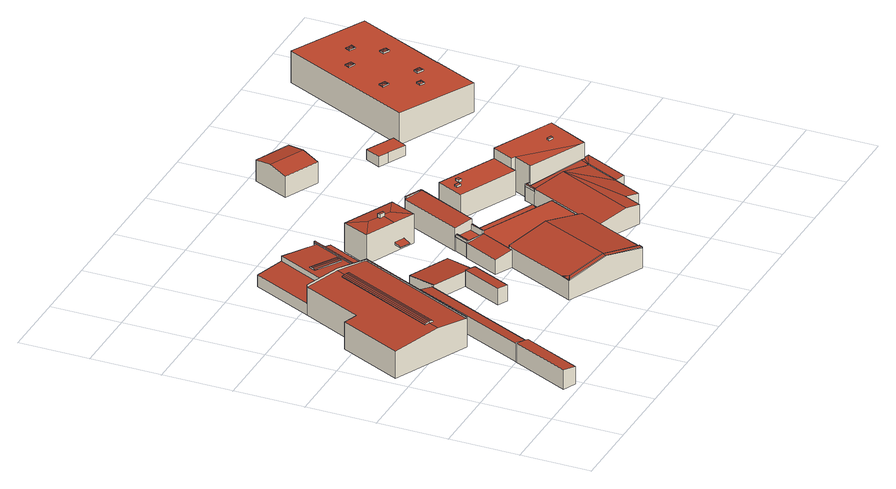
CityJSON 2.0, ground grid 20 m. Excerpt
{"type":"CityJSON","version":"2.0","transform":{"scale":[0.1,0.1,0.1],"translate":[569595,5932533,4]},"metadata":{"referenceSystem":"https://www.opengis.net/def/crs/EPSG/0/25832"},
"CityObjects":{
"building1":{"type":"Building","attributes":{"Grundfläche 2D":"221.482302","Grundhöhe NN":"5.640"},"geometry":[{"type":"Solid","lod":"3","boundaries":[[[[0,1,2,3,4]],[[2,1,5]],[[6,7,8,9]],[[10,6,9,11]],[[12,4,3,2,5,11,9,8,13]],[[0,4,12,14]],[[1,0,14,15]],[[16,11,5,1,15]],[[10,11,16,17]],[[18,7,6,10,17,19]],[[8,7,18,13]],[[14,12,13,18,19,17,16,15]]]],"semantics":{"surfaces":[{"type":"RoofSurface"},{"type":"WallSurface"},{"type":"GroundSurface"}],"values":[[0,0,0,0,1,1,1,1,1,1,1,2]]}}]},
"building2":{"type":"Building","attributes":{"Grundfläche 2D":"1328.873988","Grundhöhe NN":"5.586"},"children":["building2-1"],"geometry":[{"type":"Solid","lod":"3","boundaries":[[[[20,21,22,23]],[[21,24,25,22]],[[24,26,27,25]],[[26,28,29,27]],[[28,30,31,29]],[[31,30,32,33,34]],[[35,36,37,38]],[[39,38,37]],[[39,40,41,42,43,38]],[[41,44,45,46,42]],[[47,48,49,50]],[[49,51,52,50]],[[51,53,54,52]],[[53,55,56,54]],[[55,57,58,56]],[[57,59,60,58]],[[61,62,63,64]],[[64,63,65,66,67,68],[69,70,71,72,73,74,75,76,77]],[[78,79,80,81,82,83,84,85,86,87,88]],[[89,90,91,92]],[[93,83,82,94,95,96,97,79,78,90,89,98]],[[99,100,101,102,103,104]],[[105,106,107,108,109]],[[26,24,21,20,77,76,75,32,30,28]],[[73,34,33,32,75,74]],[[73,72,71,70,23,22,25,27,29,31,34]],[[77,20,23,70,69]],[[91,90,36,35]],[[39,37,36,90,78,88,87,86,41,40]],[[84,45,44,41,86,85]],[[84,110,46,45]],[[110,111,42,46]],[[43,42,111,112,91,35,38]],[[96,95,48,47,97]],[[48,95,94,82,53,51,49]],[[55,53,82,81,59,57]],[[59,81,80,60]],[[50,52,54,56,58,60,80,79,97,47]],[[104,103,113,114]],[[99,104,114,115]],[[100,99,115,116]],[[101,100,116,117]],[[102,101,117,118]],[[62,61,119,120]],[[63,62,120,121]],[[63,121,122,108,65]],[[65,108,107,66]],[[102,118,119,61,64,68,123,113,103]],[[109,108,122,124]],[[105,109,124,125]],[[67,66,107,106,105,92,91,112,111,126,68]],[[92,105,125,127,89]],[[98,89,127,128]],[[93,98,128,129]],[[110,84,83,93,129,130]],[[111,110,130,123,68,126]],[[123,130,129,128,127,125,124,122,121,120,119,118,117,116,115,114,113]]]],"semantics":{"surfaces":[{"type":"RoofSurface"},{"type":"WallSurface"},{"type":"GroundSurface"}],"values":[[0,0,0,0,0,0,0,0,0,0,0,0,0,0,0,0,0,0,0,0,0,0,0,1,1,1,1,1,1,1,1,1,1,1,1,1,1,1,1,1,1,1,1,1,1,1,1,1,1,1,1,1,1,1,1,1,2]]}}]},
"building2-1":{"type":"BuildingInstallation","parents":["building2"],"geometry":[{"type":"MultiSurface","lod":"3","boundaries":[[[126,131,132,133]],[[68,64,61,131,126]],[[61,62,132,131]],[[62,63,134,67,133,132]],[[67,68,126,133]]],"semantics":{"surfaces":[{"type":"RoofSurface"},{"type":"WallSurface"}],"values":[0,1,1,1,1]}}]},
"building3":{"type":"Building","attributes":{"Grundfläche 2D":"40.960781","Grundhöhe NN":"5.773"},"geometry":[{"type":"Solid","lod":"3","boundaries":[[[[135,136,137,138,139]],[[136,135,140,141]],[[137,136,141,142]],[[139,138,137,142,143]],[[135,139,143,140]],[[142,141,140,143]]]],"semantics":{"surfaces":[{"type":"RoofSurface"},{"type":"WallSurface"},{"type":"GroundSurface"}],"values":[[0,1,1,1,1,2]]}}]},
"building4":{"type":"Building","attributes":{"Grundfläche 2D":"122.861322","Grundhöhe NN":"5.799"},"geometry":[{"type":"Solid","lod":"3","boundaries":[[[[144,145,146]],[[144,147,148,145]],[[147,144,146,149,150]],[[148,147,150,151]],[[145,148,151,152]],[[146,145,152,149]],[[150,149,152,151]]]],"semantics":{"surfaces":[{"type":"RoofSurface"},{"type":"WallSurface"},{"type":"GroundSurface"}],"values":[[0,0,1,1,1,1,2]]}}]},
"building5":{"type":"Building","attributes":{"Grundfläche 2D":"873.471764","Grundhöhe NN":"5.576"},"children":["building5-1"],"geometry":[{"type":"Solid","lod":"3","boundaries":[[[[153,154,155]],[[154,156,155]],[[157,154,153]],[[158,159,154,157]],[[159,158,160,161,162,163]],[[164,163,165,166,167,168,169]],[[170,171,165,163,172]],[[173,174,175,176,177,178]],[[158,157,153,155,179,180,160,181,161,160]],[[181,172,162,161]],[[169,154,159,163,162,172,163,164]],[[169,168,156,154]],[[155,156,168,179]],[[182,174,173,183,184,185]],[[173,178,186,183]],[[174,182,185,184,187,175]],[[176,175,187,188]],[[177,176,188,189]],[[190,181,160,180,179,191,192]],[[170,172,181,190,186,178,171]],[[165,171,178,177,166]],[[179,168,167,166,177,189,193,191]],[[191,193,189,188,187,184,183,186,190,192]]]],"semantics":{"surfaces":[{"type":"RoofSurface"},{"type":"WallSurface"},{"type":"GroundSurface"}],"values":[[0,0,0,0,0,0,0,0,1,1,1,1,1,1,1,1,1,1,1,1,1,1,2]]}}]},
"building5-1":{"type":"BuildingInstallation","parents":["building5"],"geometry":[{"type":"MultiSurface","lod":"3","boundaries":[[[194,195,182,196]],[[197,198,195,194]],[[185,199,196,182]],[[199,197,194,196]],[[198,185,182,195]],[[198,197,199,185]]],"semantics":{"surfaces":[{"type":"RoofSurface"},{"type":"WallSurface"},{"type":"OuterCeilingSurface"}],"values":[0,1,1,1,1,2]}}]},
"building6":{"type":"Building","attributes":{"Grundfläche 2D":"137.171509","Grundhöhe NN":"4.468"},"children":["building6-1","building6-2"],"geometry":[{"type":"Solid","lod":"3","boundaries":[[[[200,201,202]],[[203,204,202,201,205]],[[206,207,205,201,200,208,209]],[[210,209,208]],[[203,206,209,210,204]],[[203,205,207,206]],[[200,202,211,212]],[[208,200,212,213]],[[210,208,213,214]],[[204,210,214,211,202]],[[213,212,211,214]]]],"semantics":{"surfaces":[{"type":"RoofSurface"},{"type":"WallSurface"},{"type":"GroundSurface"}],"values":[[0,0,0,0,0,0,1,1,1,1,2]]}}]},
"building6-1":{"type":"BuildingInstallation","parents":["building6"],"geometry":[{"type":"MultiSurface","lod":"3","boundaries":[[[215,216,217,218,219,220,221]],[[222,219,218,217,223,206]],[[219,222,224,220]],[[224,203,221,220]],[[203,205,215,221]],[[205,207,216,215]],[[217,216,207,223]]],"semantics":{"surfaces":[{"type":"RoofSurface"},{"type":"WallSurface"}],"values":[0,1,1,1,1,1,1]}}]},
"building6-2":{"type":"BuildingInstallation","parents":["building6"],"geometry":[{"type":"MultiSurface","lod":"3","boundaries":[[[225,226,227,228]],[[229,230,228,227]],[[230,231,225,228]],[[231,232,226,225]],[[232,229,227,226]],[[232,231,230,229]]],"semantics":{"surfaces":[{"type":"RoofSurface"},{"type":"WallSurface"},{"type":"OuterCeilingSurface"}],"values":[0,1,1,1,1,2]}}]},
"building7":{"type":"Building","attributes":{"Grundfläche 2D":"202.848175","Grundhöhe NN":"5.574"},"children":["building7-1","building7-2","building7-3","building7-4"],"geometry":[{"type":"Solid","lod":"3","boundaries":[[[[233,234,235,236,237,238,239,240,241,242]],[[243,244,245,246,247,248,249,250,251,252]],[[253,251,250]],[[254,255,256,257,258,259,260]],[[237,236,235,261,262]],[[263,241,240,264]],[[240,239,238,237,262,265,250,249,248,247,246,266,264]],[[253,250,265,267]],[[251,253,267,268]],[[252,251,268,269]],[[243,252,269,270]],[[244,243,270,271]],[[245,244,271,272]],[[246,245,272,266]],[[235,234,233,242,257,256,255]],[[258,257,242,241]],[[258,241,263,273,259]],[[260,259,273,274]],[[254,260,274,193]],[[255,254,193,261,235]],[[264,266,272,271,270,269,268,267,265,262,261,193,274,273,263]]]],"semantics":{"surfaces":[{"type":"RoofSurface"},{"type":"WallSurface"},{"type":"GroundSurface"}],"values":[[0,0,0,0,1,1,1,1,1,1,1,1,1,1,1,1,1,1,1,1,2]]}}]},
"building7-1":{"type":"BuildingInstallation","parents":["building7"],"geometry":[{"type":"MultiSurface","lod":"3","boundaries":[[[275,276,277,278]],[[233,234,275,278,256]],[[276,275,234,279]],[[276,279,280,277]]],"semantics":{"surfaces":[{"type":"RoofSurface"},{"type":"WallSurface"}],"values":[0,1,1,1]}}]},
"building7-2":{"type":"BuildingInstallation","parents":["building7"],"geometry":[{"type":"MultiSurface","lod":"3","boundaries":[[[281,282,283,284]],[[283,238,279,276,284]],[[236,281,284,276,279]],[[236,237,282,281]],[[283,282,237,238]]],"semantics":{"surfaces":[{"type":"RoofSurface"},{"type":"WallSurface"}],"values":[0,1,1,1,1]}}]},
"building7-3":{"type":"BuildingInstallation","parents":["building7"],"geometry":[{"type":"MultiSurface","lod":"3","boundaries":[[[285,286,287,288]],[[288,240,241,242,257,285]],[[278,286,285,257,242,233,256]],[[287,286,278,277,280,239]],[[239,240,288,287]]],"semantics":{"surfaces":[{"type":"RoofSurface"},{"type":"WallSurface"}],"values":[0,1,1,1,1]}}]},
"building7-4":{"type":"BuildingInstallation","parents":["building7"],"geometry":[{"type":"MultiSurface","lod":"3","boundaries":[[[289,290,291,292]],[[292,291,243,244]],[[289,292,244,251]],[[290,289,251,252]],[[291,290,252,243]]],"semantics":{"surfaces":[{"type":"RoofSurface"},{"type":"WallSurface"}],"values":[0,1,1,1,1]}}]},
"building8":{"type":"Building","attributes":{"Grundfläche 2D":"154.671175","Grundhöhe NN":"5.530"},"children":["building8-1","building8-2"],"geometry":[{"type":"Solid","lod":"3","boundaries":[[[[293,294,295,296]],[[294,293,297,298]],[[295,294,298,299]],[[296,295,299,300]],[[293,296,300,297]],[[298,297,300,299]]]],"semantics":{"surfaces":[{"type":"RoofSurface"},{"type":"WallSurface"},{"type":"GroundSurface"}],"values":[[0,1,1,1,1,2]]}}]},
"building8-1":{"type":"BuildingInstallation","parents":["building8"],"geometry":[{"type":"MultiSurface","lod":"3","boundaries":[[[301,302,303,304]],[[304,303,305,306]],[[301,304,306,307]],[[302,301,307,308]],[[303,302,308,305]]],"semantics":{"surfaces":[{"type":"RoofSurface"},{"type":"WallSurface"}],"values":[0,1,1,1,1]}}]},
"building8-2":{"type":"BuildingInstallation","parents":["building8"],"geometry":[{"type":"MultiSurface","lod":"3","boundaries":[[[309,310,311,312]],[[312,311,313,314]],[[309,312,314,315]],[[310,309,315,316]],[[311,310,316,313]]],"semantics":{"surfaces":[{"type":"RoofSurface"},{"type":"WallSurface"}],"values":[0,1,1,1,1]}}]},
"building9":{"type":"Building","attributes":{"Grundfläche 2D":"519.526140","Grundhöhe NN":"5.587"},"children":["building9-1"],"geometry":[{"type":"Solid","lod":"3","boundaries":[[[[317,318,319,320,321,322,323,324,325,326,327,328]],[[329,330,331,332]],[[333,330,329,334]],[[333,334,335]],[[330,333,322]],[[330,322,321]],[[336,337,338,339]],[[340,336,339,341,342]],[[338,343,344,339]],[[345,320,339,344,346]],[[331,344,347,348,332]],[[329,332,348,349]],[[350,335,334,329,349,351]],[[333,335,350,352]],[[322,333,352,353]],[[321,345,346,330]],[[330,346,344,331]],[[337,336,340,354,355]],[[338,337,355,356]],[[343,338,356,357]],[[343,357,347,344]],[[358,341,339,320,319,318]],[[340,342,341,358,318,359,183,354]],[[318,317,328,360,359]],[[345,321,320]],[[323,322,353,361]],[[325,324,323,361,362]],[[326,325,362,363]],[[328,327,326,363,360]],[[357,356,355,354,183,359,360,363,362,361,353,352,350,351,349,348,347]]]],"semantics":{"surfaces":[{"type":"RoofSurface"},{"type":"WallSurface"},{"type":"GroundSurface"}],"values":[[0,0,0,0,0,0,0,0,0,0,1,1,1,1,1,1,1,1,1,1,1,1,1,1,1,1,1,1,1,2]]}}]},
"building9-1":{"type":"BuildingInstallation","parents":["building9"],"geometry":[{"type":"MultiSurface","lod":"3","boundaries":[[[364,358,365,366,367,368,369]],[[319,365,358,318]],[[366,365,319,370]],[[367,366,370,324]],[[324,325,368,367]],[[325,326,369,368]],[[327,328,364,369,326]],[[317,318,358,364,328]]],"semantics":{"surfaces":[{"type":"RoofSurface"},{"type":"WallSurface"}],"values":[0,1,1,1,1,1,1,1]}}]},
"building10":{"type":"Building","attributes":{"Grundfläche 2D":"123.712550","Grundhöhe NN":"5.474"},"geometry":[{"type":"Solid","lod":"3","boundaries":[[[[371,372,373,374]],[[375,371,374,376]],[[376,374,373,377,378]],[[375,376,378,379]],[[372,371,375,379,380]],[[373,372,380,377]],[[378,377,380,379]]]],"semantics":{"surfaces":[{"type":"RoofSurface"},{"type":"WallSurface"},{"type":"GroundSurface"}],"values":[[0,0,1,1,1,1,2]]}}]},
"building11":{"type":"Building","attributes":{"Grundfläche 2D":"241.141664","Grundhöhe NN":"5.502"},"children":["building11-1","building11-2"],"geometry":[{"type":"Solid","lod":"3","boundaries":[[[[381,382,383,384,385,386,387]],[[387,386,388,389,390]],[[385,384,297,391]],[[386,385,391,392]],[[388,386,392,393]],[[389,388,393,394]],[[390,389,394,395]],[[396,381,387,390,395]],[[383,382,381,396,397,398]],[[384,383,398,297]],[[392,391,297,398,397,396,395,394,393]]]],"semantics":{"surfaces":[{"type":"RoofSurface"},{"type":"WallSurface"},{"type":"GroundSurface"}],"values":[[0,0,1,1,1,1,1,1,1,1,2]]}}]},
"building11-1":{"type":"BuildingInstallation","parents":["building11"],"geometry":[{"type":"MultiSurface","lod":"3","boundaries":[[[399,400,401,402]],[[402,401,403,404]],[[399,402,404,405]],[[400,399,405,406]],[[401,400,406,403]]],"semantics":{"surfaces":[{"type":"RoofSurface"},{"type":"WallSurface"}],"values":[0,1,1,1,1]}}]},
"building11-2":{"type":"BuildingInstallation","parents":["building11"],"geometry":[{"type":"MultiSurface","lod":"3","boundaries":[[[407,408,409,410]],[[411,412,409,408]],[[412,413,410,409]],[[413,414,407,410]],[[414,411,408,407]],[[411,414,413,412]]],"semantics":{"surfaces":[{"type":"RoofSurface"},{"type":"WallSurface"},{"type":"OuterCeilingSurface"}],"values":[0,1,1,1,1,2]}}]},
"building12":{"type":"Building","attributes":{"Grundfläche 2D":"42.227849","Grundhöhe NN":"5.541"},"geometry":[{"type":"Solid","lod":"3","boundaries":[[[[415,416,417,418,419,420]],[[421,422,420,419]],[[422,423,415,420]],[[423,424,416,415]],[[424,425,417,416]],[[425,426,418,417]],[[426,421,419,418]],[[426,425,424,423,422,421]]]],"semantics":{"surfaces":[{"type":"RoofSurface"},{"type":"WallSurface"},{"type":"GroundSurface"}],"values":[[0,1,1,1,1,1,1,2]]}}]},
"building13":{"type":"Building","attributes":{"Grundfläche 2D":"1053.556930","Grundhöhe NN":"5.518"},"children":["building13-1","building13-2","building13-3","building13-4","building13-5","building13-6"],"geometry":[{"type":"Solid","lod":"3","boundaries":[[[[427,428,429,430,431,432]],[[433,432,431]],[[428,427,434,435]],[[436,429,428,435]],[[430,429,436,437]],[[433,431,430,437,438]],[[432,433,438,439]],[[427,432,439,434]],[[434,439,438,437,436,435]]]],"semantics":{"surfaces":[{"type":"RoofSurface"},{"type":"WallSurface"},{"type":"GroundSurface"}],"values":[[0,0,1,1,1,1,1,1,2]]}}]},
"building13-1":{"type":"BuildingInstallation","parents":["building13"],"geometry":[{"type":"MultiSurface","lod":"3","boundaries":[[[440,441,442]],[[442,441,443]],[[444,445,440]],[[440,445,441]],[[446,441,445,444]],[[443,441,446]],[[447,448,440,442]],[[448,449,444,440]],[[444,449,450,443,446]],[[450,447,442,443]]],"semantics":{"surfaces":[{"type":"RoofSurface"},{"type":"WallSurface"}],"values":[0,0,0,0,0,0,1,1,1,1]}}]},
"building13-2":{"type":"BuildingInstallation","parents":["building13"],"geometry":[{"type":"MultiSurface","lod":"3","boundaries":[[[451,452,453]],[[453,452,454]],[[455,452,451]],[[454,452,455]],[[456,457,451,453]],[[455,451,457,458]],[[454,455,458,459]],[[459,456,453,454]]],"semantics":{"surfaces":[{"type":"RoofSurface"},{"type":"WallSurface"}],"values":[0,0,0,0,1,1,1,1]}}]},
"building13-3":{"type":"BuildingInstallation","parents":["building13"],"geometry":[{"type":"MultiSurface","lod":"3","boundaries":[[[460,461,462]],[[462,461,463]],[[464,465,460]],[[465,461,460]],[[466,461,465,464]],[[463,461,466]],[[467,468,460,462]],[[468,469,464,460]],[[464,469,470,463,466]],[[470,467,462,463]]],"semantics":{"surfaces":[{"type":"RoofSurface"},{"type":"WallSurface"}],"values":[0,0,0,0,0,0,1,1,1,1]}}]},
"building13-4":{"type":"BuildingInstallation","parents":["building13"],"geometry":[{"type":"MultiSurface","lod":"3","boundaries":[[[471,472,473]],[[473,472,474]],[[475,476,471]],[[471,476,472]],[[477,472,476,475]],[[474,472,477]],[[478,479,471,473]],[[479,480,475,471]],[[475,480,481,474,477]],[[481,478,473,474]]],"semantics":{"surfaces":[{"type":"RoofSurface"},{"type":"WallSurface"}],"values":[0,0,0,0,0,0,1,1,1,1]}}]},
"building13-5":{"type":"BuildingInstallation","parents":["building13"],"geometry":[{"type":"MultiSurface","lod":"3","boundaries":[[[482,483,484]],[[484,483,485]],[[486,487,482]],[[487,483,482]],[[488,483,487,486]],[[485,483,488]],[[489,490,482,484]],[[490,491,486,482]],[[486,491,492,485,488]],[[492,489,484,485]]],"semantics":{"surfaces":[{"type":"RoofSurface"},{"type":"WallSurface"}],"values":[0,0,0,0,0,0,1,1,1,1]}}]},
"building13-6":{"type":"BuildingInstallation","parents":["building13"],"geometry":[{"type":"MultiSurface","lod":"3","boundaries":[[[493,494,495]],[[495,494,496]],[[497,498,493]],[[498,494,493]],[[499,494,498,497]],[[496,494,499]],[[500,501,493,495]],[[501,502,497,493]],[[497,502,503,496,499]],[[503,500,495,496]]],"semantics":{"surfaces":[{"type":"RoofSurface"},{"type":"WallSurface"}],"values":[0,0,0,0,0,0,1,1,1,1]}}]}
},
"vertices":[
[134,27,73],[170,10,68],[246,176,68],[211,193,73],[210,193,73],[247,176,68],[401,513,61],[365,529,69],[211,193,69],[246,176,61],[402,513,61],[247,176,61],[210,193,16],[211,193,16],[134,27,16],[170,10,16],[247,176,16],[402,513,16],[365,529,16],[401,513,16],
[343,829,76],[342,827,77],[426,788,69],[427,791,68],[341,823,78],[424,785,70],[339,820,78],[422,781,70],[338,817,78],[421,778,70],[336,813,77],[419,775,69],[335,810,76],[391,784,71],[418,772,68],[212,777,105],[211,775,105],[303,732,115],[304,734,115],[386,693,106],[388,692,105],[391,691,105],[394,691,105],[392,693,105],[227,340,105],[227,339,105],[229,338,105],[277,709,111],[142,417,111],[145,415,113],[281,707,113],[149,413,114],[285,705,114],[153,411,115],[289,703,115],[158,409,114],[294,701,114],[163,407,113],[299,699,113],[165,405,111],[301,698,111],[480,874,65],[477,875,64],[473,866,64],[405,714,65],[365,917,75],[284,743,75],[392,693,65],[394,691,65],[386,809,70],[427,791,65],[421,778,65],[419,775,65],[418,772,65],[391,784,68],[335,810,74],[336,813,74],[343,829,74],[303,732,110],[289,703,110],[301,698,109],[165,405,109],[153,411,110],[139,380,110],[227,339,101],[227,340,101],[391,691,101],[388,692,101],[386,693,102],[130,603,99],[211,775,99],[212,777,99],[211,777,99],[10,441,96],[149,413,110],[142,417,109],[150,435,109],[277,709,109],[93,620,96],[513,845,46],[496,853,49],[497,856,49],[476,866,52],[405,714,52],[443,696,46],[211,777,50],[212,777,50],[284,743,60],[365,917,60],[292,951,50],[229,338,101],[394,691,101],[304,734,110],[405,714,16],[443,696,16],[513,845,16],[496,853,16],[497,856,16],[476,866,16],[480,874,16],[477,875,16],[473,866,16],[365,917,16],[394,691,16],[292,951,16],[211,777,16],[394,691,69],[130,603,16],[93,620,16],[10,441,16],[229,338,16],
[480,874,69],[477,875,69],[392,693,69],[404,719,65],
[453,352,67],[482,338,64],[534,452,64],[525,456,65],[505,465,67],[453,352,18],[482,338,18],[534,452,18],[505,465,18],
[410,509,62],[448,596,50],[408,510,62],[525,456,62],[566,542,50],[408,510,18],[525,456,18],[566,542,18],[448,596,18],
[553,196,75],[569,203,78],[552,197,75],[563,221,75],[553,196,76],[665,144,100],[670,156,100],[666,144,99],[777,93,77],[783,104,77],[672,155,99],[670,156,98],[763,357,99],[650,409,74],[644,397,74],[563,221,74],[569,203,77],[812,168,74],[876,305,74],[783,104,74],[925,411,60],[704,514,60],[701,508,60],[697,510,60],[650,409,60],[876,305,60],[552,197,74],[553,196,74],[777,93,74],[704,514,55],[925,411,16],[704,514,16],[704,514,53],[876,305,16],[701,508,16],[697,510,16],[650,409,16],[777,93,16],[552,197,16],[553,196,16],[644,397,16],
[888,448,59],[711,530,59],[881,432,55],[888,448,53],[711,530,53],[881,432,53],
[708,760,89],[653,740,94],[672,683,91],[629,750,94],[612,711,91],[630,751,94],[615,758,94],[630,752,94],[561,828,89],[585,773,94],[525,751,91],[672,683,5],[708,760,5],[561,828,5],[525,751,5],
[630,751,105],[630,752,105],[615,759,105],[615,758,105],[612,752,105],[627,745,105],[629,750,105],[612,752,94],[615,759,94],[627,745,94],
[602,690,28],[631,676,28],[641,697,34],[612,711,34],[641,697,26],[612,711,26],[602,690,26],[631,676,26],
[645,518,58],[688,498,58],[691,497,58],[692,498,58],[711,539,58],[708,541,58],[664,561,58],[661,562,58],[643,522,58],[642,520,58],[746,741,85],[745,737,85],[741,739,84],[660,563,84],[661,562,84],[708,541,89],[711,539,89],[712,539,89],[793,715,89],[794,718,89],[794,714,89],[644,397,67],[691,497,67],[645,518,61],[642,520,60],[643,522,60],[640,523,60],[593,421,60],[691,497,16],[711,539,16],[643,522,16],[661,562,16],[712,539,16],[660,563,16],[794,714,16],[793,715,16],[794,718,16],[746,741,16],[745,737,16],[741,739,16],[640,523,16],[593,421,16],
[688,498,67],[689,500,67],[645,520,65],[645,518,65],[689,500,58],[645,520,58],
[692,498,76],[711,539,76],[708,541,76],[689,500,76],
[642,520,66],[645,518,66],[664,561,66],[661,562,66],
[793,715,90],[794,718,90],[746,741,90],[745,737,90],
[1020,614,86],[851,693,86],[816,618,86],[985,539,86],[1020,614,15],[851,693,15],[816,618,15],[985,539,15],
[879,643,93],[884,655,93],[877,658,93],[872,646,93],[877,658,86],[872,646,86],[879,643,86],[884,655,86],
[859,635,91],[863,644,91],[851,650,91],[847,641,91],[851,650,86],[847,641,86],[859,635,86],[863,644,86],
[965,501,57],[953,472,57],[957,470,57],[1114,397,66],[1119,395,67],[1131,421,67],[977,493,58],[978,495,58],[980,499,58],[979,499,57],[971,502,57],[967,504,57],[1158,412,70],[1121,394,67],[1076,298,67],[1100,287,70],[1141,416,68],[1152,415,69],[1143,419,68],[938,208,79],[977,189,73],[1000,239,73],[1043,431,79],[850,249,65],[953,472,65],[925,411,65],[1040,220,65],[1076,298,65],[1119,395,65],[1121,394,65],[1076,298,16],[1100,287,16],[1158,412,16],[1143,419,16],[1152,415,16],[1141,416,16],[1131,421,16],[850,249,16],[977,189,16],[1000,239,16],[1040,220,16],[953,472,64],[953,472,16],[967,504,16],[977,493,16],[980,499,16],[979,499,16],
[967,504,64],[957,470,64],[970,499,64],[978,495,64],[980,499,64],[979,499,64],[970,499,57],
[859,1075,87],[882,1126,77],[781,1172,77],[758,1121,87],[835,1024,77],[735,1070,77],[781,1172,15],[735,1070,15],[835,1024,15],[882,1126,15],
[1141,416,115],[1165,468,116],[1195,532,117],[1020,614,117],[991,553,115],[1002,548,115],[1131,421,115],[980,499,115],[978,495,115],[977,493,115],[991,553,15],[1002,548,15],[980,499,15],[978,495,15],[977,493,15],[1141,416,15],[1165,468,15],[1195,532,15],
[1123,495,121],[1127,503,121],[1115,509,121],[1111,501,121],[1115,509,116],[1111,501,116],[1123,495,116],[1127,503,116],
[1175,463,52],[1165,468,52],[1143,419,52],[1152,415,52],[1165,468,50],[1143,419,50],[1152,415,50],[1175,463,50],
[1000,901,45],[1000,902,45],[1053,876,45],[1074,919,45],[994,958,45],[973,914,45],[994,958,15],[973,914,15],[1000,901,15],[1000,902,15],[1053,876,15],[1074,919,15],
[1498,1188,101],[1271,1292,109],[1095,911,109],[1324,805,101],[1342,845,101],[1380,932,101],[1382,931,101],[1498,1188,15],[1271,1292,15],[1095,911,15],[1324,805,15],[1382,931,15],[1380,932,15],
[1355,1150,108],[1344,1163,109],[1336,1158,108],[1343,1172,108],[1361,1163,108],[1353,1160,109],[1356,1166,108],[1336,1158,105],[1355,1150,105],[1361,1163,105],[1343,1172,105],
[1251,923,108],[1261,927,110],[1257,936,108],[1271,930,108],[1264,917,108],[1257,936,105],[1251,923,105],[1264,917,104],[1271,930,104],
[1219,996,110],[1208,1009,111],[1200,1004,110],[1207,1018,110],[1225,1009,110],[1217,1005,111],[1220,1012,110],[1200,1004,107],[1219,996,107],[1225,1009,107],[1207,1018,107],
[1325,946,107],[1314,960,108],[1306,955,107],[1312,968,107],[1331,960,107],[1323,956,108],[1326,962,107],[1306,955,103],[1325,946,103],[1331,960,103],[1312,968,103],
[1274,1115,110],[1263,1128,111],[1255,1124,110],[1262,1137,110],[1280,1129,110],[1272,1125,111],[1275,1131,110],[1255,1124,107],[1274,1115,107],[1280,1129,107],[1262,1137,107],
[1380,1066,107],[1369,1079,108],[1361,1074,107],[1367,1088,107],[1386,1079,107],[1378,1075,108],[1381,1082,107],[1361,1074,103],[1380,1066,103],[1386,1079,103],[1367,1088,103]
]}
